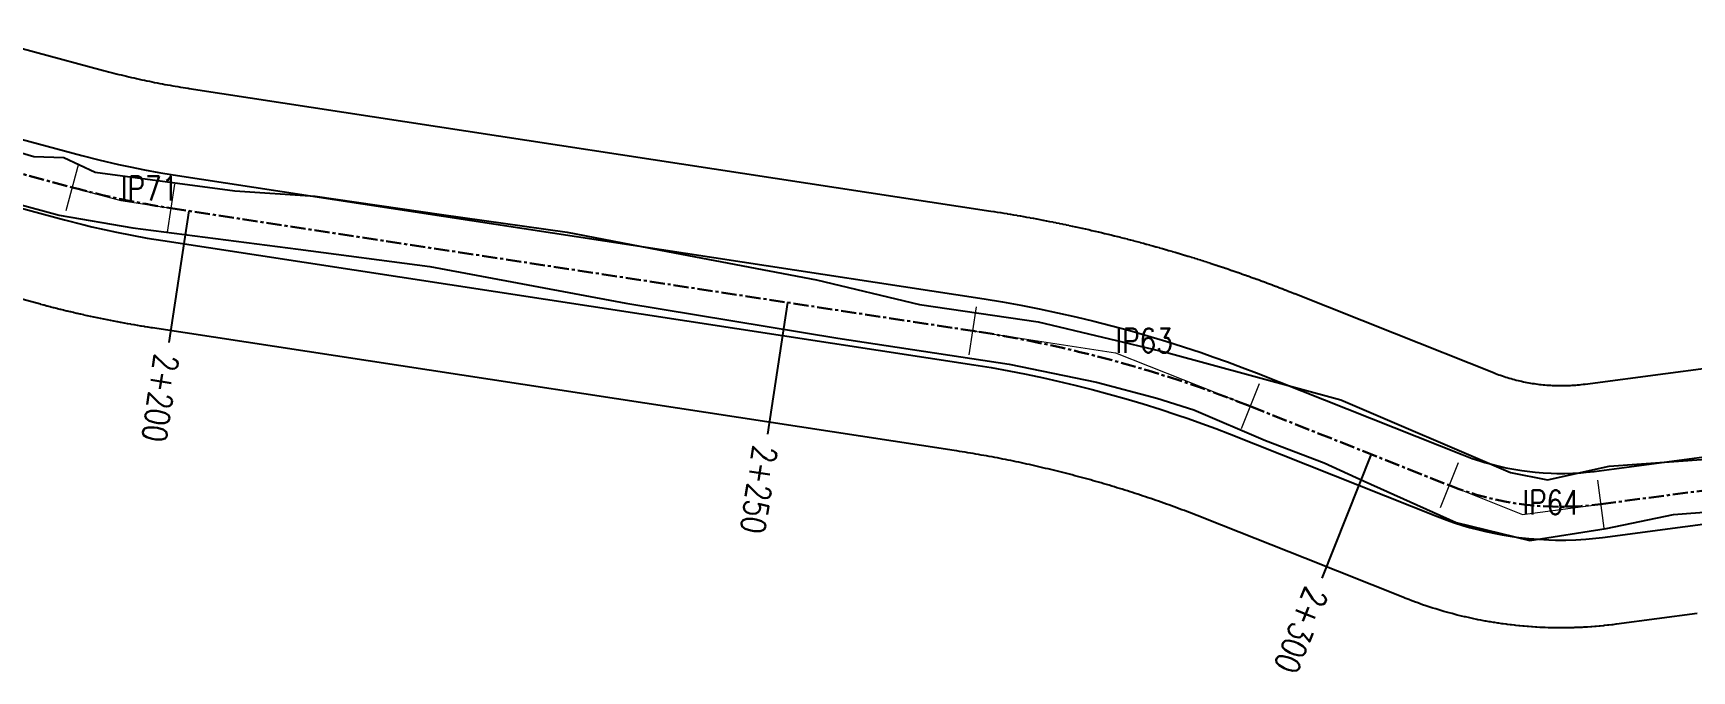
# Model space of a CAD drawing. Extents: x 337736 to 342002, y 3067251 to 3069533.
# Drawn here: x 339597.6 to 339734.5, y 3068123 to 3068175.7 of the extents above; entities that cross this region are included whole.
import ezdxf
from ezdxf.enums import TextEntityAlignment as Align

# ---------------------------------------------------------------- set-up
doc = ezdxf.new("R2010")
doc.units = 0
doc.header["$MEASUREMENT"] = 0
doc.linetypes.add('Center', pattern=[2, 1.25, -0.25, 0.25, -0.25])
for name, color, linetype, lineweight in [('BEC', 3, 'Continuous', 13), ('BES', 3, 'Continuous', 13), ('Chainage', 7, 'Continuous', 25), ('IP_Line', 150, 'Continuous', 9), ('RC', 9, 'Center', 30), ('Road Width', 6, 'Continuous', 25)]:
    doc.layers.add(name, color=color, linetype=linetype, lineweight=lineweight)
for name, color, linetype in [('IPName', 7, 'Continuous'), ('Right of Way', 4, 'Continuous'), ('RoadEdge', 51, 'Continuous')]:
    doc.layers.add(name, color=color, linetype=linetype)
doc.styles.get("Standard").update_dxf_attribs({"font": 'simplex.shx'})

msp = doc.modelspace()

# ---------------------------------------------------------------- linework, layer by layer
at = {"layer": 'BEC'}
for points in [[(339601.327434029, 3068164.87511331), (339600.287540136, 3068161.01265027)], [(339609.266449907, 3068163.20455214), (339608.661570583, 3068159.25055151)], [(339675.458859497, 3068153.07849914), (339674.853980173, 3068149.1244985)], [(339698.814584299, 3068146.73677106), (339697.336593768, 3068143.01984437)], [(339715.246298612, 3068140.20290041), (339713.76830808, 3068136.48597373)], [(339726.762544705, 3068138.77406924), (339727.28737958, 3068134.80865017)]]:
    msp.add_lwpolyline(points, dxfattribs=at)
at = {"layer": 'BES'}
for points in [[(339601.327434029, 3068164.87511331), (339600.287540136, 3068161.01265027)], [(339609.266449907, 3068163.20455214), (339608.661570583, 3068159.25055151)], [(339675.458859497, 3068153.07849914), (339674.853980173, 3068149.1244985)], [(339698.814584299, 3068146.73677106), (339697.336593768, 3068143.01984437)], [(339715.246298612, 3068140.20290041), (339713.76830808, 3068136.48597373)], [(339726.762544705, 3068138.77406924), (339727.28737958, 3068134.80865017)]]:
    msp.add_lwpolyline(points, dxfattribs=at)
at = {"layer": 'Chainage'}
for p, q in [((339610.454653643, 3068160.99951459), (339608.791235502, 3068150.12601285)), ((339659.879661552, 3068153.43852304), (339658.21624341, 3068142.5650213)), ((339708.060714003, 3068140.90784464), (339703.996240041, 3068130.68629625))]:
    msp.add_line(p, q, dxfattribs=at)
at = {"layer": 'IP_Line'}
for points in [[(339600.807487082, 3068162.94388179), (339604.837988668, 3068161.85874675), (339608.964010245, 3068161.22755182)], [(339675.156419835, 3068151.10149882), (339686.970168779, 3068149.29424254), (339698.075589033, 3068144.87830772)], [(339714.507303346, 3068138.34443707), (339720.563685282, 3068135.93619071), (339727.024962143, 3068136.79135971)]]:
    msp.add_lwpolyline(points, dxfattribs=at)
at = {"layer": 'RC', "linetype": 'Center'}
msp.add_lwpolyline([(339577.963279568, 3068169.09424535), (339600.807487082, 3068162.94388179), (339600.807487082, 3068162.94388179, 0.027805300602375), (339608.964010245, 3068161.22755182), (339608.964010245, 3068161.22755182), (339675.156419835, 3068151.10149882), (339675.156419835, 3068151.10149882, -0.0567272713021891), (339698.075589033, 3068144.87830772), (339698.075589033, 3068144.87830772), (339714.507303346, 3068138.34443707), (339714.507303346, 3068138.34443707, 0.128209764366294), (339727.024962143, 3068136.79135971), (339727.024962143, 3068136.79135971), (339740.344638169, 3068138.554258)], format="xyb", dxfattribs=at)
at = {"layer": 'Right of Way'}
for points in [[(339591.985118057, 3068175.67522115), (339603.399174835, 3068172.60220587), (339603.61653573, 3068172.54407398), (339603.826031197, 3068172.48879326), (339604.035709989, 3068172.43421111), (339604.245569453, 3068172.38032821), (339604.455607456, 3068172.32714511), (339604.665821523, 3068172.27466245), (339604.876209381, 3068172.22288079), (339605.086768491, 3068172.17180076), (339605.29749707, 3068172.12142278), (339605.508392081, 3068172.07174758), (339605.719451598, 3068172.02277562), (339605.930673252, 3068171.97450745), (339606.142054511, 3068171.92694364), (339606.353593241, 3068171.88008467), (339606.565287038, 3068171.83393109), (339606.777133323, 3068171.78848344), (339606.989130061, 3068171.74374217), (339607.201274715, 3068171.69970782), (339607.413564992, 3068171.65638085), (339607.625998469, 3068171.61376176), (339607.838572834, 3068171.57185102), (339608.051285815, 3068171.53064907), (339608.264134778, 3068171.49015643), (339608.477117785, 3068171.45037346), (339608.690231942, 3068171.41130071), (339608.903475355, 3068171.37293852), (339609.116845341, 3068171.33528736), (339609.330339771, 3068171.29834763), (339609.543955985, 3068171.26211978), (339609.757691806, 3068171.22660418), (339609.971545056, 3068171.19180119), (339610.185512761, 3068171.15771129), (339610.40488128, 3068171.12351031), (339610.479155831, 3068171.11210253), (339676.668618145, 3068160.9865004), (339676.680384935, 3068160.98469316), (339676.927464735, 3068160.94659404), (339676.950991793, 3068160.94293755), (339677.197980181, 3068160.90425025), (339677.221498502, 3068160.90053774), (339677.468394077, 3068160.86126249), (339677.491903459, 3068160.857494), (339677.738704822, 3068160.81763102), (339677.76220517, 3068160.81380656), (339678.008910921, 3068160.77335607), (339678.032402122, 3068160.76947567), (339678.279010864, 3068160.72843789), (339678.302492735, 3068160.72450158), (339678.549003069, 3068160.68287675), (339678.572475495, 3068160.67888454), (339678.818886023, 3068160.63667291), (339678.842348912, 3068160.63262481), (339679.088658239, 3068160.58982661), (339679.112111387, 3068160.58572267), (339679.358318115, 3068160.54233813), (339679.381761428, 3068160.53817836), (339679.627864162, 3068160.49420775), (339679.651297528, 3068160.48999217), (339679.897294872, 3068160.44543572), (339679.920718124, 3068160.44116436), (339680.166608684, 3068160.39602233), (339680.190021693, 3068160.39169521), (339680.435804075, 3068160.34596786), (339680.459206726, 3068160.341585), (339680.704879537, 3068160.29527258), (339680.728271684, 3068160.29083402), (339680.973833531, 3068160.243936799), (339680.997215023, 3068160.23944256), (339681.242664514, 3068160.1919608), (339681.266035277, 3068160.18741089), (339681.51137102, 3068160.13934486), (339681.53473085, 3068160.13473934), (339681.779951455, 3068160.08608931), (339681.803300258, 3068160.08142817), (339682.048404335, 3068160.03219443), (339682.071741999, 3068160.02747771), (339682.316728158, 3068159.97766052), (339682.340054497, 3068159.97288825), (339682.58492135, 3068159.92248791), (339682.608236271, 3068159.91766011), (339682.852982428, 3068159.86667689), (339682.876285801, 3068159.8617936), (339683.120909877, 3068159.8102278), (339683.144201533, 3068159.80528904), (339683.38870214, 3068159.75314094), (339683.411981987, 3068159.74814674), (339683.656357739, 3068159.69541665), (339683.679625628, 3068159.69036703), (339683.923875139, 3068159.63705524), (339683.947130939, 3068159.63195024), (339684.191252825, 3068159.57805705), (339684.214496389, 3068159.5728967), (339684.458489266, 3068159.51842242), (339684.481720498, 3068159.51320674), (339684.725582983, 3068159.45815168), (339684.748801717, 3068159.4528807), (339684.992532428, 3068159.39724518), (339685.01573857, 3068159.39191892), (339685.259336124, 3068159.33570325), (339685.28252949, 3068159.33032176), (339685.525992507, 3068159.27352625), (339685.549173, 3068159.26808956), (339685.7925001, 3068159.21071454), (339685.815667592, 3068159.20522267), (339686.058857395, 3068159.14726846), (339686.082011738, 3068159.14172144), (339686.325062866, 3068159.08318837), (339686.348203927, 3068159.07758625), (339686.591115002, 3068159.01847465), (339686.614242689, 3068159.01281744), (339686.857012333, 3068158.95312765), (339686.880126461, 3068158.94741539), (339687.122753299, 3068158.88714775), (339687.145853773, 3068158.88138047), (339687.388336428, 3068158.82053532), (339687.411423101, 3068158.81471306), (339687.6537602, 3068158.75329074), (339687.676832939, 3068158.74741352), (339687.919023108, 3068158.68541439), (339687.942081786, 3068158.67948226), (339688.184123651, 3068158.61690665), (339688.207168153, 3068158.61091963), (339688.449060342, 3068158.54776792), (339688.472090521, 3068158.54172605), (339688.713831664, 3068158.47799858), (339688.73684737, 3068158.4719019), (339688.978436096, 3068158.40759903), (339689.001437254, 3068158.40144756), (339689.242872193, 3068158.33656967), (339689.265858636, 3068158.33036345), (339689.50713842, 3068158.2649109), (339689.530109982, 3068158.25864998), (339689.771233243, 3068158.19262314), (339689.794189883, 3068158.18630753), (339690.035155254, 3068158.11970678), (339690.058096753, 3068158.11333654), (339690.298902867, 3068158.04616224), (339690.321829165, 3068158.03973739), (339690.562474658, 3068157.97198994), (339690.585385572, 3068157.96551052), (339690.82586908, 3068157.8971903), (339690.848764514, 3068157.89065635), (339691.089084673, 3068157.82176374), (339691.11196448, 3068157.8151753), (339691.352119928, 3068157.74571069), (339691.374983979, 3068157.73906779), (339691.614973354, 3068157.66903159), (339691.637821533, 3068157.66233427), (339691.877643476, 3068157.59172686), (339691.900475637, 3068157.58497516), (339692.140128787, 3068157.51379695), (339692.162944799, 3068157.5069909), (339692.402427798, 3068157.43524229), (339692.425227567, 3068157.42838194), (339692.664539057, 3068157.35606333), (339692.687322416, 3068157.34914871), (339692.926461041, 3068157.27626052), (339692.949227861, 3068157.26929168), (339693.188192265, 3068157.19583432), (339693.210942432, 3068157.1888113), (339693.449731261, 3068157.11478518), (339693.472464645, 3068157.10770801), (339693.711076545, 3068157.03311356), (339693.733793016, 3068157.02598227), (339693.972226634, 3068156.95081991), (339693.994926061, 3068156.94363456), (339694.233180045, 3068156.86790471), (339694.2558623, 3068156.86066534), (339694.493935299, 3068156.78436844), (339694.516600251, 3068156.77707508), (339694.754490916, 3068156.70021155), (339694.777138433, 3068156.69286425), (339695.014845416, 3068156.61543454), (339695.037475385, 3068156.60803333), (339695.274997338, 3068156.53003787), (339695.297609614, 3068156.5225828), (339695.53494519, 3068156.44402203), (339695.557539659, 3068156.43651315), (339695.794687513, 3068156.35738752), (339695.817264043, 3068156.34982486), (339696.054222831, 3068156.27013481), (339696.076781276, 3068156.26251842), (339696.313549654, 3068156.18226442), (339696.336089902, 3068156.17459434), (339696.572666528, 3068156.09377683), (339696.595188464, 3068156.0860531), (339696.831571997, 3068156.00467254), (339696.854075459, 3068155.99689522), (339697.090264559, 3068155.91495208), (339697.112749465, 3068155.90712119), (339697.348742793, 3068155.82461592), (339697.371208981, 3068155.81673152), (339697.607005199, 3068155.7336646), (339697.629452538, 3068155.72572674), (339697.86505031, 3068155.64209863), (339697.887478704, 3068155.63410734), (339698.122876693, 3068155.54991852), (339698.145285995, 3068155.54187385), (339698.380482868, 3068155.4571248), (339698.402872932, 3068155.44902681), (339698.637867355, 3068155.36371801), (339698.6602381, 3068155.35556672), (339698.895028741, 3068155.26969865), (339698.917379987, 3068155.26149413), (339699.151965514, 3068155.17506728), (339699.174297182, 3068155.16680956), (339699.408676267, 3068155.07982441), (339699.430988225, 3068155.07151354), (339699.665159538, 3068154.9839706), (339699.687451609, 3068154.97560664), (339699.921413823, 3068154.88750639), (339699.943685941, 3068154.87908937), (339700.177437729, 3068154.79043233), (339700.199689733, 3068154.7819623), (339700.433229771, 3068154.69274896), (339700.455461545, 3068154.68422598), (339700.688788509, 3068154.59445684), (339700.710999941, 3068154.58588094), (339700.944112508, 3068154.49555652), (339700.966303436, 3068154.48692777), (339701.199200284, 3068154.39604857), (339701.221370627, 3068154.38736701), (339701.454050435, 3068154.29593355), (339701.476200029, 3068154.28719923), (339701.70866148, 3068154.19521203), (339701.72193888, 3068154.18994707), (339701.768355175, 3068154.17150298), (339709.986422519, 3068150.90368911), (339718.179048876, 3068147.64599123), (339718.341984229, 3068147.5821436), (339718.482182903, 3068147.52881654), (339718.622907803, 3068147.47689412), (339718.764144906, 3068147.42638152), (339718.905880062, 3068147.37728379), (339719.048099084, 3068147.32960585), (339719.190787744, 3068147.28335246), (339719.33393184, 3068147.23852824), (339719.477516957, 3068147.19513769), (339719.621528871, 3068147.15318512), (339719.765953041, 3068147.11267475), (339719.910775146, 3068147.07361062), (339720.055980598, 3068147.03599664), (339720.201554907, 3068146.99983659), (339720.34748355, 3068146.96513405), (339720.493751951, 3068146.9318925), (339720.640345456, 3068146.90011527), (339720.787249293, 3068146.86980557), (339720.934448995, 3068146.84096637), (339721.081929671, 3068146.81360059), (339721.229676623, 3068146.78771097), (339721.3776751, 3068146.76330008), (339721.525910253, 3068146.74037038), (339721.674367302, 3068146.71892415), (339721.823031436, 3068146.69896353), (339721.971887669, 3068146.68049053), (339722.120921198, 3068146.66350699), (339722.270117128, 3068146.64801461), (339722.419460517, 3068146.63401494), (339722.56893645, 3068146.62150938), (339722.718529906, 3068146.61049918), (339722.86822603, 3068146.60098544), (339723.018009808, 3068146.59296911), (339723.16786625, 3068146.58645099), (339723.317780356, 3068146.58143174), (339723.467737183, 3068146.57791186), (339723.617721695, 3068146.57589169), (339723.767718924, 3068146.57537145), (339723.91771387, 3068146.57635118), (339724.067691479, 3068146.57883079), (339724.217636794, 3068146.58281002), (339724.367534846, 3068146.58828848), (339724.517370626, 3068146.59526563), (339724.667129166, 3068146.60374076), (339724.816795371, 3068146.61371302), (339724.966354473, 3068146.62518142), (339725.115791347, 3068146.63814482), (339725.265091152, 3068146.65260191), (339725.414238936, 3068146.66855125), (339725.563219719, 3068146.68599124), (339725.736546929, 3068146.70804042), (339732.372712967, 3068147.58635651), (339739.032550979, 3068148.46780566)], [(339734.996887346, 3068127.75926119), (339728.337049332, 3068126.87781205), (339728.335367909, 3068126.87758955), (339728.28550541, 3068126.87111905), (339728.037505058, 3068126.83957061), (339727.938243055, 3068126.82744739), (339727.689939623, 3068126.79838048), (339727.590561353, 3068126.78725047), (339727.341979672, 3068126.76066801), (339727.242495082, 3068126.75053232), (339726.99366001, 3068126.72643697), (339726.894079028, 3068126.71729662), (339726.645015448, 3068126.69569078), (339726.545348057, 3068126.68754668), (339726.296080876, 3068126.66843251), (339726.196337004, 3068126.66128547), (339725.946891147, 3068126.64466489), (339725.847080835, 3068126.63851564), (339725.597481247, 3068126.62439031), (339725.497614385, 3068126.61923944), (339725.247886026, 3068126.60761077), (339725.147972691, 3068126.60345882), (339724.898140534, 3068126.59432797), (339724.798190653, 3068126.59117534), (339724.54827968, 3068126.58454323), (339724.448303275, 3068126.58239024), (339724.198338478, 3068126.57825753), (339724.098345552, 3068126.57710439), (339723.848351926, 3068126.57547149), (339723.748352462, 3068126.57531833), (339723.498355007, 3068126.57618541), (339723.398359007, 3068126.57703223), (339723.148382723, 3068126.58039919), (339723.04840019, 3068126.58224591), (339722.798470073, 3068126.58811244), (339722.698510991, 3068126.59095887), (339722.448652035, 3068126.59932436), (339722.348726462, 3068126.60317023), (339722.098963653, 3068126.61403385), (339721.999081498, 3068126.61887876), (339721.749439811, 3068126.63223942), (339721.649611096, 3068126.6380829), (339721.400115495, 3068126.65393927), (339721.300350222, 3068126.66078073), (339721.051025657, 3068126.67913121), (339720.951333773, 3068126.68696997), (339720.702205176, 3068126.70781274), (339720.602596663, 3068126.716648), (339720.353688947, 3068126.73998098), (339720.254173772, 3068126.74981187), (339720.005511827, 3068126.77563272), (339719.906099955, 3068126.78645825), (339719.657708647, 3068126.81476438), (339719.55840995, 3068126.82658347), (339719.310314118, 3068126.85737207), (339719.211138616, 3068126.87018353), (339718.963363069, 3068126.9034515), (339718.864320636, 3068126.91725407), (339718.616890152, 3068126.95299809), (339718.517990659, 3068126.96779038), (339718.270929981, 3068127.00600688), (339718.172183393, 3068127.0217874), (339717.925517226, 3068127.06247255), (339717.826933359, 3068127.07923974), (339717.58068637, 3068127.12238947), (339717.482275115, 3068127.14014164), (339717.236471929, 3068127.18575165), (339717.138243085, 3068127.20448703), (339716.892908281, 3068127.25255275), (339716.794871735, 3068127.27226946), (339716.550029847, 3068127.32278608), (339716.452195344, 3068127.34348216), (339716.207870856, 3068127.39644464), (339716.110248193, 3068127.41811801), (339715.866465537, 3068127.47352104), (339715.76906451, 3068127.49616954), (339715.525848064, 3068127.55400758), (339715.428678379, 3068127.57762894), (339715.186052465, 3068127.63789622), (339715.089123845, 3068127.66248808), (339714.847112724, 3068127.72517856), (339714.750434872, 3068127.75073846), (339714.509062746, 3068127.81584588), (339714.412645313, 3068127.84237127), (339714.171936319, 3068127.90988911), (339714.075788952, 3068127.93737733), (339713.83576716, 3068128.00729885), (339713.739899489, 3068128.03574715), (339713.500588902, 3068128.10806535), (339713.4050105, 3068128.13747089), (339713.166435049, 3068128.21217854), (339713.071155489, 3068128.24253837), (339712.833339031, 3068128.31962801), (339712.738367799, 3068128.35093911), (339712.501334115, 3068128.43040301), (339712.406680761, 3068128.46266224), (339712.170453554, 3068128.54449246), (339712.076127507, 3068128.5776966), (339711.8407304001, 3068128.66188496), (339711.74674112, 3068128.69603068), (339711.512197652, 3068128.78256877), (339711.41855451, 3068128.81765266), (339711.184888135, 3068128.90653181), (339711.091600499, 3068128.94255037), (339710.858834585, 3068129.03376171), (339710.812327017, 3068129.05212035), (339702.59646986, 3068132.31905568), (339694.381718049, 3068135.58555148), (339694.343043418, 3068135.60091932), (339694.128292119, 3068135.68589844), (339693.917772262, 3068135.76862396), (339693.707056223, 3068135.85084794), (339693.496144862, 3068135.93257003), (339693.285039417, 3068136.01378977), (339693.073741284, 3068136.09450661), (339692.862251762, 3068136.17472005), (339692.650571542, 3068136.25442984), (339692.438702324, 3068136.33363533), (339692.226645059, 3068136.41233618), (339692.014400919, 3068136.49053193), (339691.801971554, 3068136.56822199), (339691.589357294, 3068136.64540624), (339691.37656023, 3068136.72208392), (339691.163581286, 3068136.79825468), (339690.950421178, 3068136.87391829), (339690.737081858, 3068136.94907404), (339690.523564123, 3068137.02372165), (339690.309869181, 3068137.0978607), (339690.095998406, 3068137.17149072), (339689.881952924, 3068137.24461131), (339689.667734026, 3068137.31722204), (339689.453342513, 3068137.38932264), (339689.238780491, 3068137.46091239), (339689.024048019, 3068137.53199127), (339688.809147494, 3068137.6025585), (339688.594079065, 3068137.67261403), (339688.378844802, 3068137.74215717), (339688.163445236, 3068137.81118776), (339687.947882362, 3068137.87970516), (339687.732156674, 3068137.94770921), (339687.516269596, 3068138.01519947), (339687.300222684, 3068138.08217544), (339687.084016808, 3068138.14863686), (339686.867653364, 3068138.21458329), (339686.651133328, 3068138.28001445), (339686.434458464, 3068138.34492979), (339686.217629278, 3068138.40932917), (339686.000647471, 3068138.47321208), (339685.783514404, 3068138.53657812), (339685.566230777, 3068138.59942708), (339685.348798351, 3068138.66175846), (339685.131218028, 3068138.723572), (339684.913491225, 3068138.78486729), (339684.69561902, 3068138.84564403), (339684.477602679, 3068138.90590188), (339684.259443551, 3068138.96564044), (339684.041142923, 3068139.02485938), (339683.822701626, 3068139.08355847), (339683.604121491, 3068139.14173721), (339683.385403275, 3068139.19939541), (339683.166548573, 3068139.25653264), (339682.947558187, 3068139.31314869), (339682.728433885, 3068139.36924311), (339682.509176403, 3068139.42481571), (339682.289787411, 3068139.47986607), (339682.070268002, 3068139.5343939), (339681.850619242, 3068139.58839895), (339681.630842581, 3068139.64188087), (339681.410939021, 3068139.69483939), (339681.190910407, 3068139.74727409), (339680.9707572, 3068139.79918485), (339680.750481059, 3068139.85057128), (339680.530083396, 3068139.90143306), (339680.309565169, 3068139.95176995), (339680.088927677, 3068140.00158167), (339679.868172257, 3068140.0508679), (339679.647300174, 3068140.09962838), (339679.426312419, 3068140.14786288), (339679.205210542, 3068140.19557106), (339678.983995854, 3068140.24275264), (339678.762669147, 3068140.28940745), (339678.541232311, 3068140.33553509), (339678.319686166, 3068140.38113539), (339678.098031977, 3068140.4262081), (339677.876271001, 3068140.47075294), (339677.654404941, 3068140.5147696), (339677.432434544, 3068140.5582579), (339677.210360988, 3068140.60121763), (339676.9881862, 3068140.64364842), (339676.765910816, 3068140.68555013), (339676.543536172, 3068140.72692252), (339676.321063872, 3068140.76776529), (339676.098494869, 3068140.80807826), (339675.875830451, 3068140.84786121), (339675.653072018, 3068140.88711388), (339675.430220746, 3068140.92583606), (339675.207277934, 3068140.96402753), (339674.984244783, 3068141.00168808), (339674.761122636, 3068141.03881749), (339674.537912599, 3068141.07541557), (339674.314616223, 3068141.11148206), (339674.09123457, 3068141.14701681), (339673.867768704, 3068141.18201962), (339673.638337677, 3068141.21739734), (339607.451811935, 3068151.34255024), (339607.357513197, 3068151.35703172), (339607.335149952, 3068151.36049238), (339607.08813413, 3068151.39900375), (339607.055207298, 3068151.40419349), (339606.808321219, 3068151.44352803), (339606.775411877, 3068151.44882749), (339606.528658284, 3068151.48898476), (339606.49576675, 3068151.49439389), (339606.249148385, 3068151.53537345), (339606.216275105, 3068151.54089219), (339605.969794709, 3068151.58269358), (339605.936939998, 3068151.58832187), (339605.690600309, 3068151.63094463), (339605.657764506, 3068151.6366824), (339605.411568261, 3068151.68012605), (339605.378751827, 3068151.68597324), (339605.132701762, 3068151.7302373), (339605.099904943, 3068151.73619385), (339604.854003792, 3068151.78127784), (339604.821227052, 3068151.78734367), (339604.575477546, 3068151.83324707), (339604.542721183, 3068151.83942213), (339604.297126054, 3068151.88614444), (339604.26439046, 3068151.89242865), (339604.018952436, 3068151.93996935), (339603.986237982, 3068151.94636265), (339603.74095979, 3068151.99472121), (339603.708266832, 3068152.00122351), (339603.463151197, 3068152.0503994), (339603.43048007, 3068152.05701065), (339603.185529717, 3068152.10700331), (339603.152880829, 3068152.11372342), (339602.908098478, 3068152.16453231), (339602.875472166, 3068152.17136121), (339602.630860537, 3068152.22298576), (339602.598257173, 3068152.22992338), (339602.353818985, 3068152.282363), (339602.32123894, 3068152.28940926), (339602.076976908, 3068152.34266339), (339602.044420502, 3068152.34981821), (339601.800337341, 3068152.40388625), (339601.76780498, 3068152.41114955), (339601.523903402, 3068152.4660309), (339601.491395423, 3068152.4734026), (339601.247678137, 3068152.52909665), (339601.215194932, 3068152.53657667), (339600.971664646, 3068152.59308279), (339600.939206549, 3068152.60067105), (339600.69586597, 3068152.65798862), (339600.663433335, 3068152.66568503), (339600.420285166, 3068152.72381343), (339600.387878367, 3068152.7316179), (339600.14492531, 3068152.79055646), (339600.112544718, 3068152.79846892), (339599.869789472, 3068152.85821699), (339599.837435422, 3068152.86623734), (339599.594880685, 3068152.92679427), (339599.562553568, 3068152.93492241), (339599.320202034, 3068152.99628751), (339599.28790217, 3068153.00452338), (339599.045756532, 3068153.06669598), (339599.013484308, 3068153.07503945), (339598.771547258, 3068153.13801886), (339598.73930303, 3068153.14646987), (339598.497577254, 3068153.21025538), (339598.465361358, 3068153.21881382), (339598.223849543, 3068153.28340473), (339598.20775235, 3068153.28772421), (339586.785648593, 3068156.36290598)]]:
    msp.add_lwpolyline(points, dxfattribs=at)
at = {"layer": 'Road Width'}
for points in [[(339577.971325187, 3068171.94171528), (339601.61305699, 3068165.57498441), (339603.012503888, 3068165.21511807), (339604.653894752, 3068164.83074701), (339605.595715676, 3068164.62833478), (339606.776649556, 3068164.39300741), (339607.961341362, 3068164.17739405), (339609.149462021, 3068163.98155459), (339676.125419289, 3068153.73378354), (339677.64400282, 3068153.48225964), (339679.158838321, 3068153.2090681), (339680.669616645, 3068152.91426466), (339682.176029477, 3068152.59790948), (339683.67776939, 3068152.26006714), (339685.174529911, 3068151.90080657), (339686.666005585, 3068151.52020109), (339688.151892035, 3068151.11832839), (339689.631886022, 3068150.69527046), (339691.105685513, 3068150.25111364), (339692.572989737, 3068149.78594859), (339694.03349925, 3068149.29987022), (339695.003250171, 3068148.96424828), (339696.210871827, 3068148.53175837), (339697.413259343, 3068148.084923), (339698.610242314, 3068147.62380549), (339715.575096234, 3068140.87935118), (339715.990620068, 3068140.72010816), (339716.409245449, 3068140.5692069), (339717.042632312, 3068140.35862694), (339717.46827644, 3068140.22883682), (339718.111396345, 3068140.05017619), (339718.542995331, 3068139.94182161), (339719.194240814, 3068139.79552686), (339719.849581442, 3068139.66883236), (339720.508427454, 3068139.56185215), (339720.94931288, 3068139.50153266), (339721.612682288, 3068139.42761471), (339722.277970409, 3068139.37362813), (339722.944578526, 3068139.33962149), (339723.389421055, 3068139.32806622), (339724.05689571, 3068139.32741859), (339724.724089449, 3068139.3467925), (339725.390401844, 3068139.3861705), (339725.833824306, 3068139.42351912), (339726.497335904, 3068139.49614965), (339740.113207723, 3068141.29748243)], [(339576.517509002, 3068166.63733798), (339600.190103036, 3068160.26224481), (339601.696082223, 3068159.8749838), (339602.451900903, 3068159.69266722), (339603.462423258, 3068159.46135266), (339604.475939891, 3068159.24353188), (339605.746771852, 3068158.99029033), (339607.021647809, 3068158.75826349), (339608.30021364, 3068158.54751584), (339675.265475442, 3068148.30142709), (339676.70654427, 3068148.062742), (339678.14405638, 3068147.80349527), (339679.57771841, 3068147.5237398), (339681.007237779, 3068147.22353268), (339682.19512889, 3068146.95778138), (339683.616296335, 3068146.62024171), (339685.032496935, 3068146.26243478), (339686.443441674, 3068145.88443362), (339687.848842608, 3068145.48631535), (339689.248412925, 3068145.06816124), (339690.641867005, 3068144.63005661), (339692.028920474, 3068144.17209088), (339692.949927049, 3068143.85579243), (339694.096880691, 3068143.44810825), (339695.238899792, 3068143.02679908), (339696.3758225, 3068142.59192461), (339713.555632699, 3068135.76351625), (339714.334452686, 3068135.46950316), (339714.858414389, 3068135.28653085), (339715.650955584, 3068135.03180997), (339716.183407275, 3068134.87525349), (339716.987688737, 3068134.6604615), (339717.527299565, 3068134.53071217), (339718.341311011, 3068134.35638593), (339718.886732229, 3068134.25376806), (339719.708439053, 3068134.1203433), (339720.258307393, 3068134.04511337), (339721.085655756, 3068133.95292358), (339721.91539712, 3068133.885592), (339722.746784772, 3068133.84317922), (339723.301588375, 3068133.82876759), (339724.134056764, 3068133.82795988), (339724.966174799, 3068133.85212284), (339725.797193629, 3068133.90123472), (339726.350226137, 3068133.94781559), (339727.177751838, 3068134.03839973), (339740.824351405, 3068135.84365124)]]:
    msp.add_lwpolyline(points, dxfattribs=at)
at = {"layer": 'RoadEdge'}
for points in [[(339595.7070000001, 3068166.063, 1409.729), (339597.655, 3068165.497, 1409.655), (339600.143, 3068165.399, 1409.63), (339602.71, 3068164.186, 1409.595), (339614.262, 3068162.671, 1409.225), (339620.888, 3068162.205, 1409.022), (339631.314, 3068160.71, 1408.413), (339641.697, 3068159.255, 1407.473), (339649.964, 3068157.637, 1406.984), (339662.264, 3068155.32, 1406.28), (339670.775, 3068153.287, 1405.853), (339680.578, 3068151.83, 1405.404), (339691.204, 3068149.318, 1404.868), (339705.569, 3068145.396, 1404.158), (339719.5784, 3068139.4087, 1402.7277), (339722.638, 3068138.81, 1402.435), (339727.7120000001, 3068139.921, 1401.879), (339735.736, 3068140.495, 1401.031)], [(339588.18, 3068163.787, 1410.051), (339599.755, 3068160.65, 1409.684), (339605.836, 3068159.605, 1409.516), (339619.475, 3068157.833, 1408.993), (339630.359, 3068156.406, 1408.285), (339646.542, 3068153.374, 1407.095), (339664.029, 3068150.485, 1406.205), (339678.176, 3068148.348, 1405.553), (339685.384, 3068146.859, 1405.195), (339690.385, 3068145.537, 1404.976), (339693.421, 3068144.568, 1404.592), (339699.355, 3068142.045, 1404.375), (339704.204, 3068140.211, 1404), (339707.498, 3068138.695, 1403.738), (339715.095, 3068135.284, 1403.153), (339721.162, 3068133.799, 1402.774), (339727.485, 3068134.789, 1402.205), (339733.023, 3068135.944, 1401.559), (339747.089, 3068136.998, 1400.137)]]:
    msp.add_polyline3d(points, dxfattribs=at)

# ---------------------------------------------------------------- texts
at = {"layer": 'Chainage', "width": 0.8000000119209291}
for s, rotation, p in [('2+200', 261.302375838151, (339608.640015671, 3068149.13751269)), ('2+250', 261.302375838151, (339658.065023579, 3068141.57652114)), ('2+300', 248.315361653279, (339703.626742408, 3068129.75706458))]:
    msp.add_text(s, height=2, rotation=rotation, dxfattribs=at).set_placement(p, align=Align.MIDDLE_LEFT)
at = {"layer": 'IPName', "width": 0.8}
for s, p in [('IP71', (339604.837988668, 3068161.85874675)), ('IP63', (339686.970168779, 3068149.29424254)), ('IP64', (339720.563685282, 3068135.93619071))]:
    msp.add_text(s, height=2, dxfattribs=at).set_placement(p)

doc.saveas('drawing.dxf')
